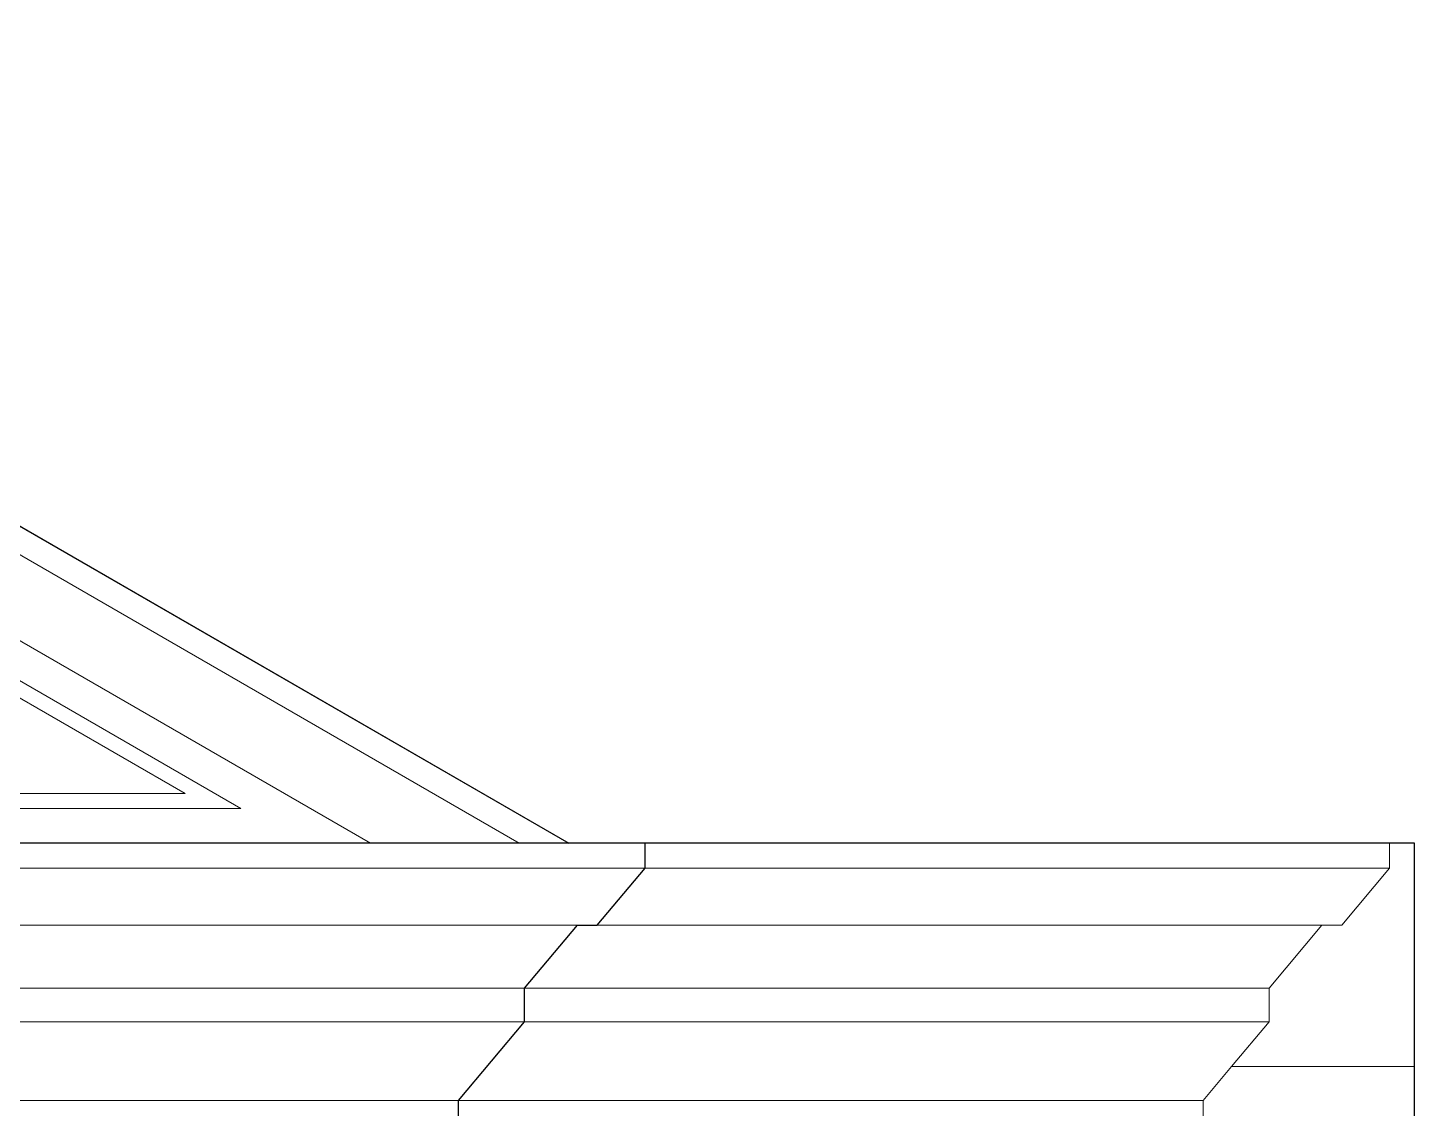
# Model space of a CAD drawing. Header units: millimetres. Extents: x -667 to -468, y -723 to -475.
# Drawn here: x -643.893 to -641.107, y -487.129 to -484.952 of the extents above; entities that cross this region are included whole.
import ezdxf

# ---------------------------------------------------------------- set-up
doc = ezdxf.new("R2010")
doc.units = ezdxf.units.MM
doc.layers.get('0').update_dxf_attribs({"lineweight": 9})
doc.layers.add('dinding', color=36, linetype='Continuous', lineweight=9)

msp = doc.modelspace()

# ---------------------------------------------------------------- linework, layer by layer
at = {"lineweight": 30}
for points in [[(-648.4947, -486.5949), (-645.6483, -484.9516), (-642.8019, -486.5949)], [(-642.6483, -486.5949), (-649.0988, -486.5949)], [(-643.0242, -487.1449), (-643.0242, -487.1134), (-642.8913, -486.9549), (-642.8913, -486.8868), (-642.7848, -486.7599), (-642.7448, -486.7599), (-642.6483, -486.6449), (-642.6483, -486.5949)], [(-641.0983, -493.4449), (-641.0983, -486.5949), (-642.6483, -486.5949)]]:
    msp.add_lwpolyline(points, dxfattribs=at)
at = {"layer": 'dinding'}
for p, q in [((-642.9019, -486.5949), (-645.6483, -485.0093)), ((-643.2019, -486.5949), (-645.6483, -485.1825)), ((-643.4631, -486.5249), (-645.6483, -485.2633)), ((-643.5751, -486.4949), (-645.6483, -485.298)), ((-644.4983, -485.6155), (-642.8019, -486.5949)), ((-647.7215, -486.4949), (-643.5751, -486.4949)), ((-647.8335, -486.5249), (-643.4631, -486.5249)), ((-648.0947, -486.5949), (-643.2019, -486.5949)), ((-643.2019, -486.5949), (-642.9019, -486.5949)), ((-642.9019, -486.5949), (-642.8019, -486.5949)), ((-642.6483, -486.5949), (-642.8019, -486.5949)), ((-642.6483, -486.6449), (-642.6483, -486.5949)), ((-641.1483, -486.5949), (-642.6483, -486.5949)), ((-641.1483, -486.6449), (-641.1483, -486.5949)), ((-641.1483, -486.5949), (-641.0983, -486.5949)), ((-648.6483, -486.6449), (-642.6483, -486.6449)), ((-642.6483, -486.6449), (-642.7448, -486.7599)), ((-642.6483, -486.6449), (-641.1483, -486.6449)), ((-641.1483, -486.6449), (-641.2448, -486.7599)), ((-642.7848, -486.7599), (-648.5118, -486.7599)), ((-642.7848, -486.7599), (-642.8913, -486.8868)), ((-642.7848, -486.7599), (-642.7448, -486.7599)), ((-641.2848, -486.7599), (-642.7448, -486.7599)), ((-641.2848, -486.7599), (-641.3913, -486.8868)), ((-641.2448, -486.7599), (-641.2848, -486.7599)), ((-648.4053, -486.8868), (-642.8913, -486.8868)), ((-642.8913, -486.8868), (-642.8913, -486.9549)), ((-642.8913, -486.8868), (-641.3913, -486.8868)), ((-641.3913, -486.8868), (-641.3913, -486.9549)), ((-648.4053, -486.9549), (-642.8913, -486.9549)), ((-642.8913, -486.9549), (-643.0242, -487.1134)), ((-642.8913, -486.9549), (-641.3913, -486.9549)), ((-641.3913, -486.9549), (-641.4668, -487.0449)), ((-641.4668, -487.0449), (-641.5242, -487.1134)), ((-641.1983, -487.0449), (-641.4668, -487.0449)), ((-641.0983, -487.0449), (-641.1983, -487.0449)), ((-648.2723, -487.1134), (-643.0242, -487.1134)), ((-643.0242, -487.1134), (-643.0242, -487.1449)), ((-643.0242, -487.1134), (-641.5242, -487.1134)), ((-641.5242, -487.1134), (-641.5242, -487.1449))]:
    msp.add_line(p, q, dxfattribs=at)

doc.saveas('drawing.dxf')
